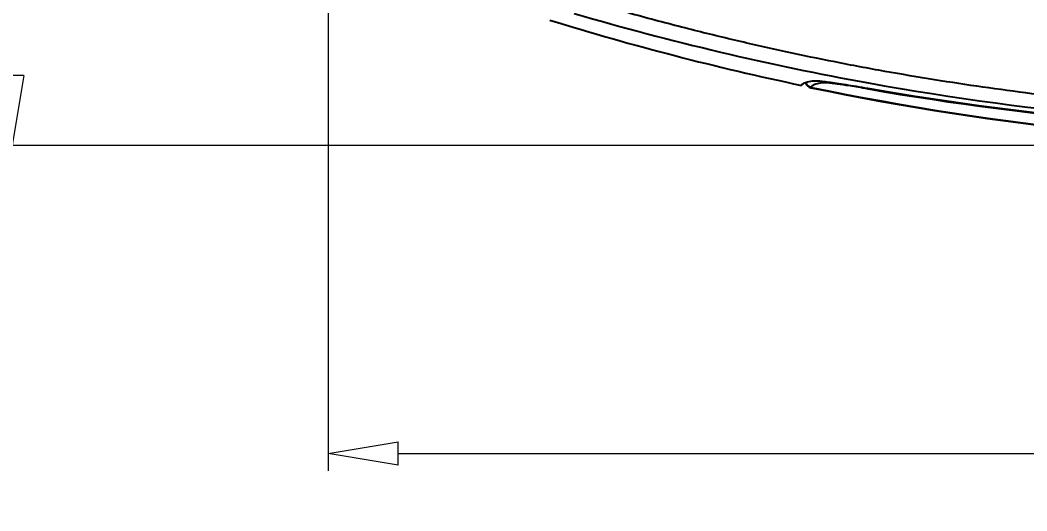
# Model space of a CAD drawing. Header units: millimetres. Extents: x 4688 to 5146, y 1130 to 1448.
# Drawn here: x 4747.65 to 4776.37, y 1223.86 to 1237.88 of the extents above; entities that cross this region are included whole.
import ezdxf

# ---------------------------------------------------------------- set-up
doc = ezdxf.new("R2010")
doc.units = ezdxf.units.MM
doc.layers.add('dim', color=82, linetype='Continuous', lineweight=9)
doc.styles.add('ROMAND', font='romand.shx', dxfattribs={"width": 0.75, "bigfont": 'gbcbig.shx'})
doc.dimstyles.new('YanXiu', dxfattribs={"dimtxt": 2.5, "dimasz": 2.2, "dimexe": 1, "dimexo": 0, "dimgap": 0.66, "dimtad": 0, "dimzin": 9, "dimdsep": 46, "dimtxsty": 'ROMAND', "dimblk": 'CLOSEDBLANK', "dimcen": 0, "dimclrd": 3, "dimclre": 3, "dimclrt": 7, "dimazin": 2, "dimtfac": 1, "dimtofl": 0, "dimtmove": 0, "dimatfit": 3, "dimldrblk": 'CLOSEDBLANK', "dimfxl": 1, "dimlwd": 5, "dimlwe": 5, "dimarcsym": 0})

# ---------------------------------------------------------------- blocks, each defined once
blk = doc.blocks.new('_ClosedBlank')
at = {"color": 0, "linetype": 'ByBlock', "lineweight": -2}
for p, q in [((-1, 0.167), (0, 0)), ((-1, 0.167), (-1, -0.167)), ((0, 0), (-1, -0.167))]:
    blk.add_line(p, q, dxfattribs=at)
blk = doc.blocks.new('*D7')
at = {"layer": 'Defpoints', "color": 0, "transparency": 16777216}
for p in [(4756.438, 1246.466), (4816.438, 1246.466), (4816.438, 1225.505)]:
    blk.add_point(p, dxfattribs=at)
at = {"layer": 'dim', "color": 3, "lineweight": 5, "transparency": 16777216}
for p, q in [((4756.438, 1246.466), (4756.438, 1225.005)), ((4816.438, 1246.466), (4816.438, 1225.005)), ((4758.438, 1225.505), (4784.465, 1225.505)), ((4814.438, 1225.505), (4788.411, 1225.505))]:
    blk.add_line(p, q, dxfattribs=at)
at = {"layer": 'dim', "color": 3, "lineweight": 5, "transparency": 16777216, "xscale": 2, "yscale": 2, "zscale": 2, "rotation": 180}
blk.add_blockref('_ClosedBlank', (4756.438, 1225.505), dxfattribs=at)
at = {"layer": 'dim', "color": 3, "lineweight": 5, "transparency": 16777216, "xscale": 2, "yscale": 2, "zscale": 2}
blk.add_blockref('_ClosedBlank', (4816.438, 1225.505), dxfattribs=at)
at = {"layer": 'dim', "color": 7, "transparency": 16777216, "insert": (4786.438, 1225.505), "char_height": 2.5, "attachment_point": 5, "style": 'ROMAND'}
blk.add_mtext('60', dxfattribs=at)
blk = doc.blocks.new('*D8')
at = {"layer": 'Defpoints', "color": 0, "transparency": 16777216}
for p in [(4747.425, 1394.299), (4786.438, 1394.299), (4786.438, 1234.298)]:
    blk.add_point(p, dxfattribs=at)
at = {"layer": 'dim', "color": 3, "lineweight": 5, "transparency": 16777216}
for p, q in [((4786.438, 1394.299), (4746.925, 1394.299)), ((4747.425, 1392.299), (4747.425, 1317.03)), ((4747.425, 1236.298), (4747.425, 1311.567)), ((4786.438, 1234.298), (4746.925, 1234.298))]:
    blk.add_line(p, q, dxfattribs=at)
at = {"layer": 'dim', "color": 3, "lineweight": 5, "transparency": 16777216, "xscale": 2, "yscale": 2, "zscale": 2}
for p, rotation in [((4747.425, 1394.299), 90), ((4747.425, 1234.298), 270)]:
    blk.add_blockref('_ClosedBlank', p, dxfattribs=dict(at, rotation=rotation))
at = {"layer": 'dim', "color": 7, "transparency": 16777216, "insert": (4747.425, 1314.298), "char_height": 2.5, "attachment_point": 5, "rotation": 90, "style": 'ROMAND'}
blk.add_mtext('160', dxfattribs=at)

msp = doc.modelspace()

# ---------------------------------------------------------------- linework, layer by layer
at = {"color": 7, "linetype": 'Continuous'}
for p, q in [((4770.212, 1235.957), (4770.21, 1235.951)), ((4770.213, 1235.961), (4770.212, 1235.957)), ((4771.853, 1235.913), (4771.817, 1235.92))]:
    msp.add_line(p, q, dxfattribs=at)
for centre, radius, start, end in [((4786.391, 1316.389), 81.607, 253.68021, 259.73446), ((4786.438, 1314.298), 80, 252.78867, 258.09966), ((4770.25, 1236.147), 0.2, 194.1329, 258.2975), ((4770.256, 1236.157), 0.203, 196.4492, 198.8725), ((4770.253, 1236.153), 0.2, 197.9697, 206.3604), ((4770.254, 1236.156), 0.2, 198.8559, 206.3824), ((4770.252, 1236.153), 0.199, 206.4302, 228.999), ((4770.253, 1236.156), 0.199, 206.4489, 229.5735), ((4770.252, 1236.155), 0.197, 229.5826, 232.472), ((4770.606, 1236.283), 0.196, 227.7413, 232.0495), ((4786.438, 1316.622), 81.844, 259.73065, 280.26931), ((4770.251, 1236.151), 0.197, 229.0049, 232.4616), ((4786.438, 1314.298), 80.011, 258.29749, 281.70251), ((4786.438, 1314.298), 80, 258.29819, 281.70181), ((4786.438, 1319.797), 85.126, 260.11124, 279.88876), ((4786.438, 1319.799), 85.144, 260.13651, 279.86349)]:
    msp.add_arc(centre, radius, start, end, dxfattribs=at)
for points, start_tangent, end_tangent in [([(4809.406, 1238.53), (4807.686, 1238.035), (4806.166, 1237.632), (4804.763, 1237.288), (4803.395, 1236.979), (4802.006, 1236.691), (4800.59, 1236.423), (4799.179, 1236.183), (4797.828, 1235.976), (4796.419, 1235.786), (4795.076, 1235.629), (4793.909, 1235.511), (4792.87, 1235.42), (4791.859, 1235.345), (4790.832, 1235.282), (4789.804, 1235.232), (4788.779, 1235.196), (4787.75, 1235.172), (4786.705, 1235.162), (4785.634, 1235.165), (4784.54, 1235.184), (4783.434, 1235.218), (4782.321, 1235.267), (4781.206, 1235.333), (4780.111, 1235.412), (4779.017, 1235.506), (4777.823, 1235.627), (4776.507, 1235.78), (4775.111, 1235.968), (4773.739, 1236.176), (4772.322, 1236.417), (4770.898, 1236.685), (4769.498, 1236.975), (4768.119, 1237.287), (4766.71, 1237.632), (4765.189, 1238.035), (4763.471, 1238.53)], (-0.957862, -0.287227), (-0.957861, 0.287231)), ([(4769.942, 1236.018), (4769.995, 1236.075), (4770.114, 1236.119), (4770.298, 1236.148)], (0.303782, 0.952741), (0.994465, 0.105068)), ([(4770.383, 1236.061), (4770.265, 1236.018), (4770.213, 1235.961)], (-0.974478, -0.224485), (-0.29435, -0.955698)), ([(4770.298, 1236.148), (4770.382, 1236.148), (4770.521, 1236.136), (4770.708, 1236.113), (4770.938, 1236.08), (4771.205, 1236.039), (4771.502, 1235.99), (4771.819, 1235.935)], (0.994465, 0.105068), (0.985155, -0.171664)), ([(4770.566, 1236.091), (4770.383, 1236.061)], (-0.994187, -0.107669), (-0.974478, -0.224485)), ([(4770.566, 1236.091), (4770.485, 1236.129)], (-0.978275, 0.20731), (-0.78859, 0.614919)), ([(4771.817, 1235.92), (4771.565, 1235.962), (4771.325, 1236.002), (4771.129, 1236.032), (4770.972, 1236.055), (4770.849, 1236.071), (4770.753, 1236.082), (4770.682, 1236.088), (4770.629, 1236.092), (4770.591, 1236.092), (4770.566, 1236.091)], (-0.985357, 0.170502), (-0.994187, -0.107668)), ([(4770.212, 1235.957), (4770.13, 1235.995)], (-0.97918, 0.202995), (-0.792969, 0.609261)), ([(4770.213, 1235.961), (4770.131, 1235.998)], (-0.979164, 0.203072), (-0.793073, 0.609127)), ([(4771.853, 1235.913), (4771.841, 1235.932)], (-0.917119, 0.398614), (-0.2762, 0.9611))]:
    msp.add_spline(points, degree=3, dxfattribs=dict(at, start_tangent=start_tangent, end_tangent=end_tangent))

# ---------------------------------------------------------------- dimensions: what is measured, and where the dimension line sits
at = {"layer": 'dim'}
dim = msp.add_linear_dim(base=(4747.425, 1394.299), p1=(4786.438, 1234.298), p2=(4786.438, 1394.299), angle=90, dimstyle='YanXiu', override={"dimtxt": 2.5, "dimasz": 2, "dimexe": 0.49975, "dimgap": 0.49975}, dxfattribs=at)
dim.commit()
dim.dimension.update_dxf_attribs({"geometry": '*D8', "text_midpoint": (4747.425, 1314.298), "dimtype": 160})
dim = msp.add_linear_dim(base=(4816.438, 1225.505), p1=(4756.438, 1246.466), p2=(4816.438, 1246.466), dimstyle='YanXiu', override={"dimtxt": 2.5, "dimasz": 2, "dimexe": 0.49975, "dimgap": 0.49975}, dxfattribs=at)
dim.commit()
dim.dimension.update_dxf_attribs({"geometry": '*D7', "text_midpoint": (4786.438, 1225.505)})

doc.saveas('drawing.dxf')
